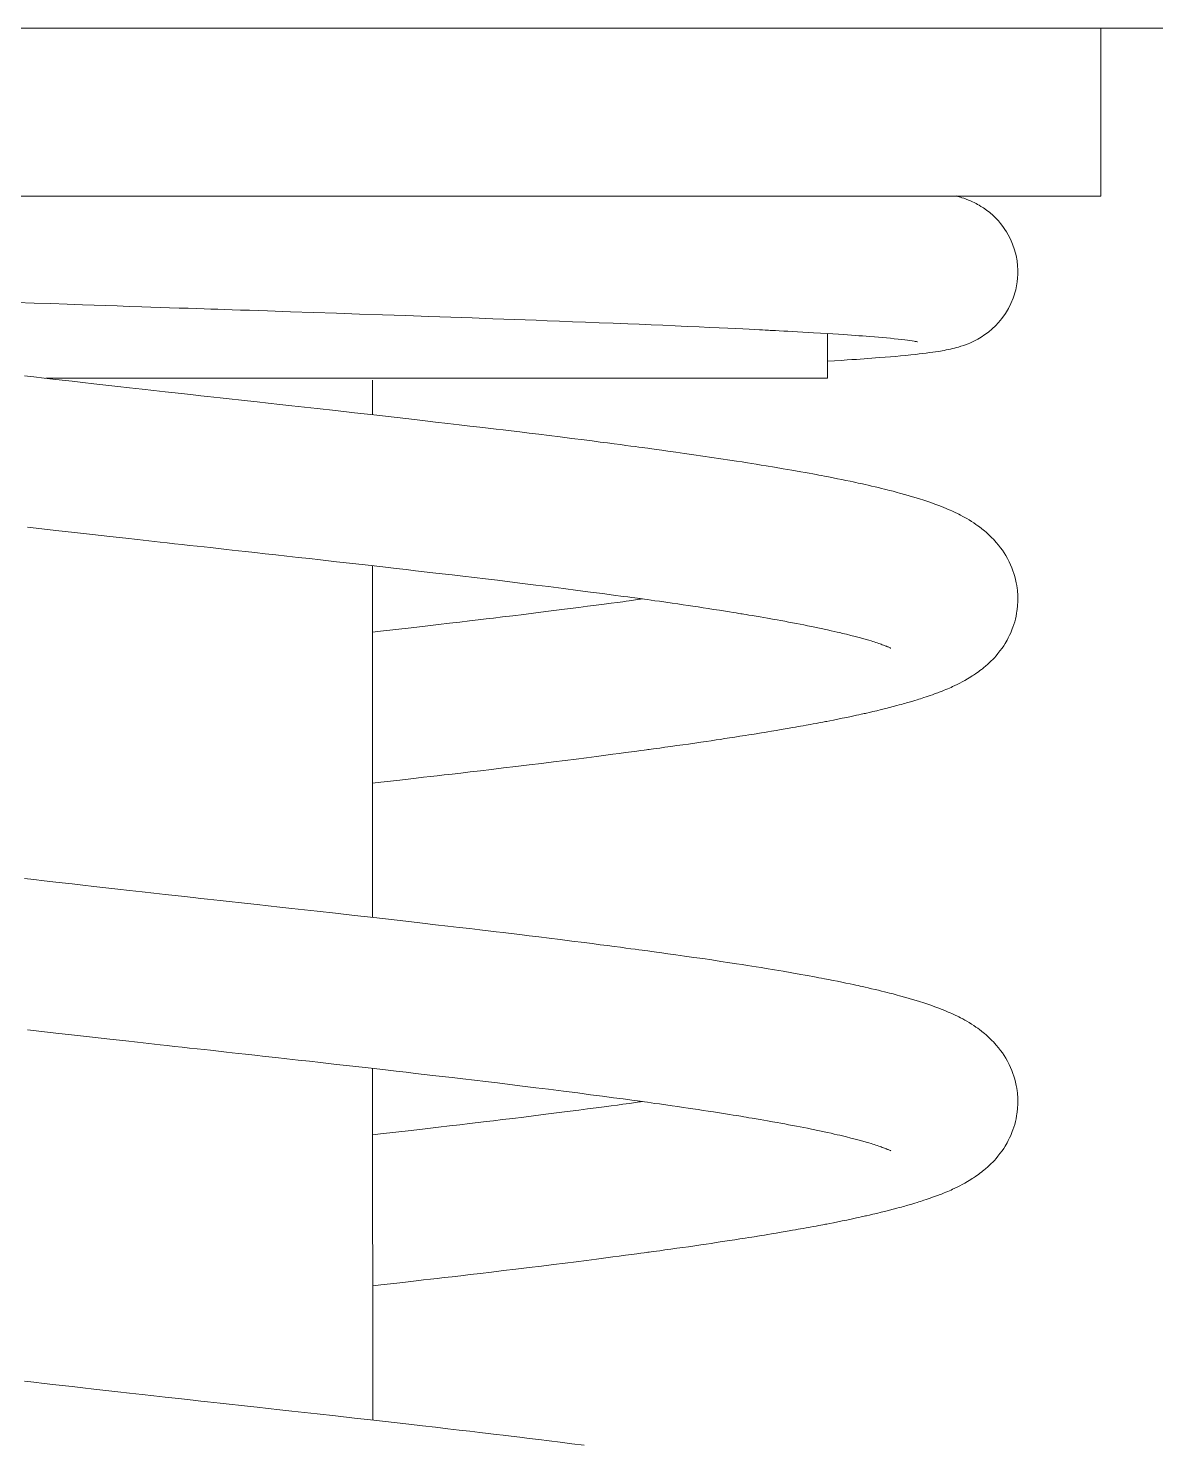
# Model space of a CAD drawing. Extents: x 83.6 to 158.5, y 132.1 to 157.1.
# Drawn here: x 144.282 to 145.829, y 139.745 to 141.688 of the extents above; entities that cross this region are included whole.
import ezdxf

# ---------------------------------------------------------------- set-up
doc = ezdxf.new("R2010")
doc.units = 0
doc.header["$LTSCALE"] = 0.5
doc.header["$MEASUREMENT"] = 0
doc.layers.add('AM_5', color=3, linetype='CONTINUOUS', lineweight=15)

msp = doc.modelspace()

# ---------------------------------------------------------------- linework, layer by layer
at = {"layer": 'AM_5', "color": 0, "ltscale": 0.75}
for p, q in [((149.40404, 141.68788), (142.03604, 141.68788)), ((149.40404, 141.68788), (142.03604, 141.68788)), ((145.75362, 141.68788), (143.25362, 141.68788)), ((145.75362, 141.45788), (145.75362, 141.68788)), ((145.75362, 141.45788), (143.25362, 141.45788)), ((143.45209, 141.45788), (145.55516, 141.45788)), ((143.62862, 141.45788), (145.37862, 141.45788)), ((145.37862, 141.26914), (145.37862, 141.20788)), ((145.37862, 141.20788), (144.30641, 141.20788))]:
    msp.add_line(p, q, dxfattribs=at)
at = {"layer": 'AM_5', "color": 0, "ltscale": 0.75, "flags": 128}
for points in [[(145.55516, 141.45789), (145.55715, 141.45735), (145.55924, 141.45674), (145.56114, 141.45617), (145.56298, 141.45558), (145.56549, 141.45473), (145.56851, 141.45365), (145.57169, 141.4524), (145.57462, 141.45117), (145.57731, 141.44996), (145.57979, 141.44877), (145.58237, 141.44745), (145.5843, 141.44641), (145.58635, 141.44525), (145.58902, 141.44365), (145.59244, 141.44146), (145.59648, 141.43862), (145.60101, 141.4351), (145.60553, 141.43116), (145.60949, 141.42733), (145.61295, 141.42363), (145.61596, 141.4201), (145.61917, 141.41596), (145.62186, 141.41213), (145.62411, 141.40862), (145.62632, 141.40485), (145.62942, 141.39883), (145.63245, 141.39183), (145.63514, 141.38403), (145.63719, 141.37614), (145.6385, 141.36892), (145.63926, 141.36213), (145.63955, 141.35666), (145.63953, 141.35059), (145.63921, 141.34503), (145.63865, 141.33993), (145.63662, 141.32915), (145.63323, 141.31798), (145.63016, 141.3105), (145.62657, 141.30337), (145.62267, 141.29685), (145.61782, 141.29001), (145.61314, 141.28434), (145.60891, 141.27983), (145.6044, 141.27557), (145.59929, 141.27127), (145.59452, 141.26772), (145.58935, 141.2643), (145.58451, 141.26146), (145.58024, 141.25921), (145.57662, 141.25748), (145.57373, 141.2562), (145.57132, 141.2552), (145.56881, 141.25422), (145.56555, 141.25304), (145.56154, 141.25172), (145.55801, 141.25065), (145.55522, 141.24988), (145.55257, 141.24919), (145.55002, 141.24857), (145.5473, 141.24794), (145.54442, 141.24732), (145.54138, 141.2467), (145.53843, 141.24614), (145.53575, 141.24565), (145.53333, 141.24524), (145.53008, 141.2447), (145.52662, 141.24417), (145.52284, 141.24361), (145.5186, 141.24302), (145.51392, 141.2424), (145.50915, 141.24181), (145.50435, 141.24124), (145.49945, 141.24069), (145.49273, 141.23998), (145.48565, 141.23926), (145.47855, 141.23859), (145.47165, 141.23796), (145.46482, 141.23737), (145.45759, 141.23677), (145.44989, 141.23615), (145.44448, 141.23573), (145.43912, 141.23533), (145.43383, 141.23494), (145.42861, 141.23457), (145.42347, 141.23421), (145.41807, 141.23384), (145.41205, 141.23344), (145.4054, 141.23301), (145.39713, 141.23248), (145.38793, 141.23191), (145.37862, 141.23135)], [(145.50208, 141.25793), (145.50209, 141.25793), (145.50197, 141.25795), (145.50173, 141.258), (145.50136, 141.25807), (145.5007, 141.2582), (145.49988, 141.25835), (145.49882, 141.25853), (145.49743, 141.25876), (145.49465, 141.25918), (145.49158, 141.25962), (145.48831, 141.26006), (145.48451, 141.26053), (145.4801, 141.26105), (145.47523, 141.26159), (145.47016, 141.26212), (145.46481, 141.26266), (145.45943, 141.26317), (145.4541, 141.26365), (145.44863, 141.26413), (145.44276, 141.26463), (145.43648, 141.26513), (145.4314, 141.26553), (145.42634, 141.26592), (145.42131, 141.26629), (145.41632, 141.26665), (145.41137, 141.267), (145.40603, 141.26736), (145.40005, 141.26776), (145.39341, 141.2682), (145.38603, 141.26867), (145.37789, 141.26918), (145.36893, 141.26973), (145.3591, 141.27032), (145.35218, 141.27073), (145.34484, 141.27115), (145.33742, 141.27157), (145.33051, 141.27196), (145.32415, 141.27231), (145.31839, 141.27262), (145.3123, 141.27295), (145.30714, 141.27323), (145.30295, 141.27345), (145.29975, 141.27362), (145.29757, 141.27373), (145.29554, 141.27384), (145.29284, 141.27398), (145.28943, 141.27416), (145.28538, 141.27436), (145.2787, 141.2747), (145.27104, 141.27509), (145.26238, 141.27552), (145.25266, 141.276), (145.24186, 141.27652), (145.22993, 141.27709), (145.21683, 141.2777), (145.20252, 141.27835), (145.1862, 141.27908), (145.16943, 141.27982), (145.15284, 141.28054), (145.13644, 141.28123), (145.12029, 141.2819), (145.10439, 141.28255), (145.08459, 141.28334), (145.06532, 141.28409), (145.04663, 141.28481), (145.02853, 141.28549), (145.011, 141.28615), (144.99408, 141.28678), (144.9787, 141.28735), (144.96393, 141.2879), (144.94936, 141.28843), (144.93449, 141.28898), (144.91932, 141.28953), (144.89098, 141.29055), (144.86167, 141.2916), (144.83143, 141.29268), (144.80026, 141.29377), (144.76829, 141.29489), (144.73645, 141.29599), (144.70502, 141.29706), (144.67325, 141.29814), (144.64197, 141.2992), (144.61051, 141.30025), (144.59806, 141.30066), (144.58556, 141.30107), (144.5733, 141.30148), (144.56199, 141.30185), (144.55166, 141.30219), (144.54204, 141.3025), (144.53279, 141.3028), (144.52334, 141.30311), (144.51294, 141.30346), (144.50156, 141.30383), (144.4892, 141.30424), (144.47613, 141.30468), (144.46302, 141.30511), (144.45023, 141.30554), (144.43776, 141.30596), (144.4205, 141.30654), (144.40391, 141.3071), (144.38799, 141.30764), (144.37253, 141.30817), (144.35657, 141.30872), (144.33537, 141.30945), (144.31322, 141.31021), (144.29015, 141.31102), (144.26618, 141.31186)], [(144.27711, 141.21124), (144.28995, 141.20977), (144.30408, 141.20814), (144.31609, 141.20677), (144.3289, 141.2053), (144.34254, 141.20375), (144.35699, 141.20211), (144.37226, 141.20038), (144.38836, 141.19856), (144.40505, 141.19667), (144.42109, 141.19487), (144.43842, 141.19293), (144.45465, 141.19111), (144.46977, 141.18943), (144.48378, 141.18787), (144.49667, 141.18644), (144.50844, 141.18514), (144.5191, 141.18396), (144.52817, 141.18296), (144.53663, 141.18203), (144.54524, 141.18108), (144.55364, 141.18016), (144.56186, 141.17925), (144.57068, 141.17828), (144.58284, 141.17694), (144.59635, 141.17544), (144.61122, 141.17379), (144.62723, 141.17201), (144.64381, 141.17017), (144.66091, 141.16826), (144.67852, 141.16629), (144.70354, 141.16348), (144.72946, 141.16056), (144.75626, 141.15753), (144.78387, 141.15439), (144.80401, 141.15209), (144.82305, 141.14991), (144.84096, 141.14786), (144.85774, 141.14593), (144.87344, 141.14411), (144.88807, 141.1424), (144.90164, 141.1408), (144.91316, 141.13944), (144.9238, 141.13818), (144.93377, 141.13698), (144.94452, 141.13569), (144.95633, 141.13426), (144.9692, 141.13269), (144.98249, 141.13106), (144.99669, 141.12931), (145.01179, 141.12743), (145.02774, 141.12542), (145.04453, 141.12329), (145.05591, 141.12184), (145.06681, 141.12043), (145.07685, 141.11913), (145.08604, 141.11793), (145.09441, 141.11684), (145.10197, 141.11584), (145.10872, 141.11495), (145.11469, 141.11416), (145.11988, 141.11346), (145.12431, 141.11287), (145.12798, 141.11238), (145.13183, 141.11186), (145.13738, 141.11111), (145.14403, 141.11021), (145.15143, 141.10919), (145.15938, 141.1081), (145.1705, 141.10655), (145.18247, 141.10485), (145.19498, 141.10306), (145.20745, 141.10125), (145.21986, 141.09941), (145.23221, 141.09756), (145.24448, 141.09569), (145.25352, 141.09429), (145.26157, 141.09304), (145.26866, 141.09192), (145.27482, 141.09093), (145.28084, 141.08997), (145.28736, 141.08891), (145.29436, 141.08776), (145.30583, 141.08585), (145.3175, 141.08388), (145.32948, 141.08181), (145.34197, 141.0796), (145.34774, 141.07857), (145.35345, 141.07754), (145.35856, 141.0766), (145.36301, 141.07578), (145.36682, 141.07507), (145.37045, 141.07438), (145.37458, 141.0736), (145.38002, 141.07255), (145.38607, 141.07137), (145.39217, 141.07015), (145.39809, 141.06896), (145.40385, 141.06777), (145.40945, 141.0666), (145.41355, 141.06573), (145.41726, 141.06493), (145.42058, 141.06421), (145.42352, 141.06357), (145.42652, 141.0629), (145.42996, 141.06213), (145.4342, 141.06117), (145.43892, 141.06008), (145.44378, 141.05894), (145.44835, 141.05785), (145.45265, 141.05681), (145.45667, 141.05582), (145.46041, 141.05488), (145.46344, 141.05411), (145.4661, 141.05343), (145.46852, 141.0528), (145.47116, 141.0521), (145.47409, 141.05132), (145.47725, 141.05047), (145.48604, 141.04802), (145.4949, 141.04545), (145.50354, 141.04281), (145.51193, 141.04012), (145.51475, 141.03918), (145.5174, 141.03828), (145.52021, 141.0373), (145.52345, 141.03616), (145.52711, 141.03483), (145.53, 141.03374), (145.53243, 141.03281), (145.53443, 141.03203), (145.536, 141.03141), (145.53735, 141.03087), (145.53882, 141.03027), (145.54039, 141.02962), (145.5421, 141.0289), (145.5442, 141.02801), (145.54673, 141.0269), (145.54897, 141.0259), (145.55105, 141.02494), (145.55289, 141.02409), (145.55447, 141.02333), (145.55586, 141.02265), (145.55849, 141.02135), (145.56115, 141.01999), (145.56397, 141.0185), (145.56688, 141.01691), (145.56964, 141.01534), (145.57262, 141.01358), (145.57587, 141.01158), (145.57913, 141.00949), (145.58206, 141.00751), (145.58464, 141.00569), (145.58678, 141.00414), (145.58782, 141.00336), (145.58886, 141.00257), (145.59024, 141.0015), (145.59196, 141.00012), (145.59401, 140.99844), (145.59608, 140.99668), (145.59785, 140.99512), (145.59947, 140.99363), (145.60081, 140.99238), (145.60231, 140.99093), (145.60412, 140.98913), (145.6062, 140.98696), (145.61006, 140.98269), (145.61322, 140.97889), (145.61586, 140.97547), (145.61839, 140.97195), (145.62083, 140.96828), (145.62296, 140.96485), (145.62531, 140.96072), (145.62766, 140.95619), (145.62968, 140.95185), (145.6314, 140.94773), (145.63287, 140.94384), (145.63411, 140.94016), (145.63535, 140.93604), (145.63646, 140.93172), (145.6374, 140.92743), (145.6381, 140.92354), (145.63862, 140.91995), (145.63894, 140.9173), (145.63918, 140.91478), (145.63939, 140.91192), (145.63954, 140.90841), (145.63958, 140.90434), (145.63948, 140.90024), (145.63934, 140.89772), (145.63919, 140.8956), (145.63902, 140.89383), (145.63888, 140.89242), (145.6387, 140.89092), (145.63839, 140.88861), (145.6379, 140.88558), (145.63717, 140.88176), (145.63624, 140.87768), (145.63527, 140.874), (145.63405, 140.86993), (145.63291, 140.86658), (145.63196, 140.864), (145.63103, 140.86164), (145.62982, 140.85878), (145.62828, 140.85541), (145.62653, 140.85188), (145.62489, 140.84881), (145.62342, 140.84624), (145.622, 140.84387), (145.62018, 140.84101), (145.61788, 140.83763), (145.61511, 140.83384), (145.6123, 140.83028), (145.60972, 140.82721), (145.60739, 140.82461), (145.60515, 140.82223), (145.60303, 140.82008), (145.60085, 140.81796), (145.59829, 140.81558), (145.59544, 140.81308), (145.59303, 140.81104), (145.59118, 140.80954), (145.58961, 140.80831), (145.58768, 140.80684), (145.58545, 140.80519), (145.58338, 140.80371), (145.58159, 140.80247), (145.5801, 140.80146), (145.57888, 140.80065), (145.57713, 140.79952), (145.57518, 140.79828), (145.573, 140.79695), (145.57045, 140.79543), (145.56698, 140.79345), (145.56343, 140.79151), (145.55987, 140.78965), (145.55632, 140.78787), (145.553, 140.78627), (145.55011, 140.78492), (145.54791, 140.78393), (145.54583, 140.783), (145.5435, 140.78199), (145.54065, 140.78079), (145.53858, 140.77993), (145.53651, 140.77909), (145.53469, 140.77837), (145.53313, 140.77776), (145.53184, 140.77726), (145.52992, 140.77653), (145.52781, 140.77573), (145.52545, 140.77487), (145.52274, 140.77389), (145.5195, 140.77275), (145.51679, 140.77182), (145.51378, 140.7708), (145.51084, 140.76983), (145.50824, 140.76898), (145.50599, 140.76826), (145.50396, 140.76762), (145.50172, 140.76692), (145.49829, 140.76587), (145.4944, 140.7647), (145.4905, 140.76356), (145.48704, 140.76256), (145.48461, 140.76187), (145.4824, 140.76125), (145.47989, 140.76056), (145.47694, 140.75975), (145.47355, 140.75883), (145.4686, 140.75753), (145.46356, 140.75622), (145.45849, 140.75494), (145.45199, 140.75333), (145.44609, 140.75191), (145.44085, 140.75067), (145.43622, 140.74959), (145.43219, 140.74867), (145.43045, 140.74828), (145.42885, 140.74792), (145.42696, 140.74749), (145.42456, 140.74696), (145.42165, 140.74632), (145.41821, 140.74557), (145.4146, 140.74479), (145.41098, 140.74402), (145.40486, 140.74274), (145.39875, 140.74148), (145.39265, 140.74024), (145.38681, 140.73908), (145.3818, 140.7381), (145.37767, 140.73729), (145.37565, 140.73691), (145.37395, 140.73658), (145.37202, 140.73621), (145.36954, 140.73574), (145.36652, 140.73517), (145.36292, 140.7345), (145.35876, 140.73373), (145.35453, 140.73296), (145.34944, 140.73204), (145.34501, 140.73124), (145.34126, 140.73057), (145.33813, 140.73001), (145.33465, 140.7294), (145.33047, 140.72867), (145.32588, 140.72787), (145.32065, 140.72696), (145.31476, 140.72596), (145.30818, 140.72484), (145.30152, 140.72373), (145.29645, 140.72289), (145.292, 140.72215), (145.28819, 140.72153), (145.28502, 140.72101), (145.28251, 140.72061), (145.28063, 140.7203), (145.27809, 140.71989), (145.27472, 140.71935), (145.27053, 140.71868), (145.26549, 140.71788), (145.25841, 140.71677), (145.25118, 140.71564), (145.24427, 140.71458), (145.23769, 140.71357), (145.23146, 140.71263), (145.22557, 140.71174), (145.21898, 140.71076), (145.21223, 140.70976), (145.20476, 140.70866), (145.19657, 140.70747), (145.18763, 140.70618), (145.18008, 140.70511), (145.17205, 140.70397), (145.16354, 140.70278), (145.15544, 140.70166), (145.14844, 140.70069), (145.14388, 140.70007), (145.13997, 140.69954), (145.13671, 140.6991), (145.1341, 140.69874), (145.13215, 140.69848), (145.1304, 140.69825), (145.12685, 140.69777), (145.12231, 140.69716), (145.11676, 140.69642), (145.10969, 140.69548), (145.10155, 140.6944), (145.09291, 140.69327), (145.08383, 140.69208), (145.07431, 140.69084), (145.06151, 140.68918), (145.04797, 140.68745), (145.03366, 140.68563), (145.01859, 140.68372), (145.00273, 140.68174), (144.98609, 140.67968), (144.96916, 140.6776), (144.95106, 140.6754), (144.9339, 140.67333), (144.91772, 140.6714), (144.90253, 140.6696), (144.88836, 140.66793), (144.87546, 140.66643), (144.86357, 140.66505), (144.85272, 140.66379), (144.8429, 140.66267), (144.83387, 140.66163), (144.82453, 140.66056), (144.81441, 140.6594), (144.8035, 140.65815), (144.79179, 140.65681), (144.77928, 140.65539), (144.76596, 140.65388), (144.7545, 140.65258)], [(145.46552, 140.83754), (145.46552, 140.83754), (145.46517, 140.83772), (145.46483, 140.8379), (145.46434, 140.83813), (145.46366, 140.83846), (145.46274, 140.83887), (145.46162, 140.83936), (145.46086, 140.83968), (145.46006, 140.84001), (145.45929, 140.84033), (145.45857, 140.84061), (145.4578, 140.84091), (145.4568, 140.8413), (145.4553, 140.84186), (145.45371, 140.84244), (145.45218, 140.84299), (145.45071, 140.8435), (145.44872, 140.84418), (145.44671, 140.84486), (145.44464, 140.84554), (145.44263, 140.84618), (145.44082, 140.84675), (145.43822, 140.84755), (145.4351, 140.84849), (145.43143, 140.84957), (145.42711, 140.8508), (145.42205, 140.8522), (145.41641, 140.8537), (145.41048, 140.85524), (145.40468, 140.85669), (145.39928, 140.858), (145.39526, 140.85896), (145.39154, 140.85983), (145.38778, 140.86069), (145.38342, 140.86168), (145.3784, 140.86279), (145.36763, 140.86512), (145.35672, 140.86738), (145.35103, 140.86853), (145.34584, 140.86956), (145.34112, 140.87048), (145.33616, 140.87143), (145.33065, 140.87248), (145.32496, 140.87354), (145.31975, 140.87451), (145.31469, 140.87543), (145.30939, 140.87639), (145.30323, 140.8775), (145.29616, 140.87875), (145.29127, 140.8796), (145.286, 140.88051), (145.28042, 140.88147), (145.27527, 140.88235), (145.2708, 140.8831), (145.26702, 140.88373), (145.26395, 140.88424), (145.2616, 140.88463), (145.25946, 140.88498), (145.25669, 140.88544), (145.25322, 140.88601), (145.24905, 140.88668), (145.24417, 140.88747), (145.23877, 140.88834), (145.23031, 140.88968), (145.22235, 140.89092), (145.21489, 140.89208), (145.20797, 140.89314), (145.20129, 140.89415), (145.19389, 140.89526), (145.18751, 140.89621), (145.18062, 140.89723), (145.17321, 140.89831), (145.16527, 140.89946), (145.15679, 140.90068), (145.14792, 140.90194), (145.14184, 140.90279), (145.13643, 140.90355), (145.13169, 140.90421), (145.12764, 140.90477), (145.12429, 140.90523), (145.12165, 140.90559), (145.11971, 140.90585), (145.11789, 140.9061), (145.11434, 140.90659), (145.1099, 140.90719), (145.10458, 140.90791), (145.09835, 140.90875), (145.0848, 140.91056), (145.06989, 140.91254), (145.05358, 140.91468), (145.03582, 140.91699), (145.01658, 140.91945), (144.99581, 140.92208), (144.97841, 140.92426), (144.96028, 140.92651), (144.94265, 140.92867), (144.92572, 140.93073), (144.90953, 140.93267), (144.89411, 140.93451), (144.87848, 140.93636), (144.86377, 140.93809), (144.85001, 140.93969), (144.83719, 140.94117), (144.82531, 140.94254), (144.81339, 140.94392), (144.8006, 140.94539), (144.78692, 140.94696), (144.76846, 140.94907), (144.74858, 140.95134), (144.72726, 140.95376), (144.70517, 140.95626), (144.68325, 140.95873), (144.66773, 140.96048), (144.65233, 140.9622), (144.63704, 140.96391), (144.62188, 140.9656), (144.60692, 140.96727), (144.59288, 140.96882), (144.57998, 140.97025), (144.57064, 140.97128), (144.56202, 140.97223), (144.55415, 140.9731), (144.54694, 140.97389), (144.5393, 140.97473), (144.53193, 140.97554), (144.52325, 140.9765), (144.51381, 140.97754), (144.50349, 140.97868), (144.4932, 140.97982), (144.483, 140.98095), (144.4729, 140.98207), (144.46289, 140.98319), (144.44735, 140.98492), (144.432, 140.98663), (144.41614, 140.9884), (144.39385, 140.99091), (144.37038, 140.99355), (144.34577, 140.99633), (144.32005, 140.99925), (144.30068, 141.00145), (144.28106, 141.00369)], [(144.75445, 140.85963), (144.76527, 140.86086), (144.78634, 140.86327), (144.80722, 140.86567), (144.82669, 140.86791), (144.84474, 140.87), (144.86008, 140.87178), (144.87429, 140.87345), (144.8874, 140.87499), (144.89941, 140.87642), (144.91033, 140.87772), (144.92019, 140.87891), (144.93292, 140.88045), (144.94688, 140.88215), (144.96203, 140.88401), (144.97834, 140.88603), (144.99575, 140.88821), (145.01423, 140.89055), (145.02558, 140.892), (145.03728, 140.8935), (145.04929, 140.89506), (145.06126, 140.89662), (145.07211, 140.89805), (145.08177, 140.89933), (145.09027, 140.90047), (145.09763, 140.90145), (145.1022, 140.90207), (145.10622, 140.90261), (145.10968, 140.90308), (145.11259, 140.90348), (145.11501, 140.90381), (145.11794, 140.90421), (145.12178, 140.90473), (145.12484, 140.90515)], [(144.27711, 140.52179), (144.28995, 140.52031), (144.30408, 140.51869), (144.31609, 140.51731), (144.3289, 140.51585), (144.34254, 140.5143), (144.35699, 140.51265), (144.37226, 140.51092), (144.38836, 140.5091), (144.40505, 140.50722), (144.42109, 140.50542), (144.43842, 140.50347), (144.45465, 140.50166), (144.46977, 140.49997), (144.48378, 140.49841), (144.49667, 140.49698), (144.50844, 140.49568), (144.5191, 140.4945), (144.52817, 140.4935), (144.53663, 140.49257), (144.54524, 140.49162), (144.55364, 140.4907), (144.56186, 140.4898), (144.57068, 140.48882), (144.58284, 140.48748), (144.59635, 140.48599), (144.61122, 140.48434), (144.62723, 140.48256), (144.64381, 140.48071), (144.66091, 140.4788), (144.67852, 140.47683), (144.70354, 140.47402), (144.72946, 140.4711), (144.75626, 140.46807), (144.78387, 140.46493), (144.80401, 140.46264), (144.82305, 140.46046), (144.84096, 140.4584), (144.85774, 140.45647), (144.87344, 140.45465), (144.88807, 140.45295), (144.90164, 140.45135), (144.91316, 140.44999), (144.9238, 140.44872), (144.93377, 140.44753), (144.94452, 140.44624), (144.95633, 140.44481), (144.9692, 140.44324), (144.98249, 140.44161), (144.99669, 140.43985), (145.01179, 140.43797), (145.02774, 140.43597), (145.04453, 140.43384), (145.05591, 140.43238), (145.06681, 140.43098), (145.07685, 140.42968), (145.08604, 140.42848), (145.09441, 140.42738), (145.10197, 140.42639), (145.10872, 140.42549), (145.11469, 140.4247), (145.11988, 140.42401), (145.12431, 140.42342), (145.12798, 140.42292), (145.13183, 140.42241), (145.13738, 140.42166), (145.14403, 140.42075), (145.15143, 140.41974), (145.15938, 140.41864), (145.1705, 140.41709), (145.18247, 140.4154), (145.19498, 140.41361), (145.20745, 140.41179), (145.21986, 140.40996), (145.23221, 140.40811), (145.24448, 140.40624), (145.25352, 140.40484), (145.26157, 140.40358), (145.26866, 140.40246), (145.27482, 140.40148), (145.28084, 140.40051), (145.28736, 140.39945), (145.29436, 140.3983), (145.30583, 140.3964), (145.3175, 140.39442), (145.32948, 140.39235), (145.34197, 140.39015), (145.34774, 140.38912), (145.35345, 140.38808), (145.35856, 140.38715), (145.36301, 140.38633), (145.36682, 140.38561), (145.37045, 140.38493), (145.37458, 140.38414), (145.38002, 140.3831), (145.38607, 140.38191), (145.39217, 140.3807), (145.39809, 140.3795), (145.40385, 140.37832), (145.40945, 140.37715), (145.41355, 140.37628), (145.41726, 140.37548), (145.42058, 140.37476), (145.42352, 140.37411), (145.42652, 140.37345), (145.42996, 140.37268), (145.4342, 140.37172), (145.43892, 140.37063), (145.44378, 140.36949), (145.44835, 140.3684), (145.45265, 140.36736), (145.45667, 140.36636), (145.46041, 140.36543), (145.46344, 140.36466), (145.4661, 140.36397), (145.46852, 140.36334), (145.47116, 140.36265), (145.47409, 140.36187), (145.47725, 140.36101), (145.48604, 140.35857), (145.4949, 140.35599), (145.50354, 140.35335), (145.51193, 140.35066), (145.51475, 140.34972), (145.5174, 140.34882), (145.52021, 140.34785), (145.52345, 140.3467), (145.52711, 140.34537), (145.53, 140.34429), (145.53243, 140.34336), (145.53443, 140.34258), (145.536, 140.34196), (145.53735, 140.34141), (145.53882, 140.34082), (145.54039, 140.34017), (145.5421, 140.33945), (145.5442, 140.33855), (145.54673, 140.33745), (145.54897, 140.33644), (145.55105, 140.33549), (145.55289, 140.33463), (145.55447, 140.33387), (145.55586, 140.3332), (145.55849, 140.3319), (145.56115, 140.33054), (145.56397, 140.32905), (145.56688, 140.32745), (145.56964, 140.32589), (145.57262, 140.32413), (145.57587, 140.32213), (145.57913, 140.32003), (145.58206, 140.31805), (145.58464, 140.31624), (145.58678, 140.31468), (145.58782, 140.3139), (145.58886, 140.31311), (145.59024, 140.31204), (145.59196, 140.31067), (145.59401, 140.30899), (145.59608, 140.30722), (145.59785, 140.30566), (145.59947, 140.30418), (145.60081, 140.30293), (145.60231, 140.30148), (145.60412, 140.29967), (145.6062, 140.29751), (145.61006, 140.29324), (145.61322, 140.28943), (145.61586, 140.28601), (145.61839, 140.2825), (145.62083, 140.27883), (145.62296, 140.2754), (145.62531, 140.27127), (145.62766, 140.26673), (145.62968, 140.26239), (145.6314, 140.25828), (145.63287, 140.25438), (145.63411, 140.2507), (145.63535, 140.24659), (145.63646, 140.24227), (145.6374, 140.23797), (145.6381, 140.23408), (145.63862, 140.2305), (145.63894, 140.22785), (145.63918, 140.22533), (145.63939, 140.22246), (145.63954, 140.21896), (145.63958, 140.21488), (145.63948, 140.21079), (145.63934, 140.20826), (145.63919, 140.20615), (145.63902, 140.20437), (145.63888, 140.20296), (145.6387, 140.20146), (145.63839, 140.19916), (145.6379, 140.19613), (145.63717, 140.19231), (145.63624, 140.18822), (145.63527, 140.18454), (145.63405, 140.18047), (145.63291, 140.17712), (145.63196, 140.17454), (145.63103, 140.17218), (145.62982, 140.16933), (145.62828, 140.16596), (145.62653, 140.16242), (145.62489, 140.15936), (145.62342, 140.15678), (145.622, 140.15441), (145.62018, 140.15155), (145.61788, 140.14817), (145.61511, 140.14438), (145.6123, 140.14082), (145.60972, 140.13776), (145.60739, 140.13516), (145.60515, 140.13278), (145.60303, 140.13062), (145.60085, 140.12851), (145.59829, 140.12613), (145.59544, 140.12362), (145.59303, 140.12159), (145.59118, 140.12009), (145.58961, 140.11885), (145.58768, 140.11738), (145.58545, 140.11573), (145.58338, 140.11425), (145.58159, 140.11301), (145.5801, 140.11201), (145.57888, 140.1112), (145.57713, 140.11006), (145.57518, 140.10883), (145.573, 140.10749), (145.57045, 140.10598), (145.56698, 140.104), (145.56343, 140.10206), (145.55987, 140.10019), (145.55632, 140.09842), (145.553, 140.09681), (145.55011, 140.09547), (145.54791, 140.09447), (145.54583, 140.09355), (145.5435, 140.09254), (145.54065, 140.09133), (145.53858, 140.09048), (145.53651, 140.08964), (145.53469, 140.08892), (145.53313, 140.0883), (145.53184, 140.08781), (145.52992, 140.08707), (145.52781, 140.08628), (145.52545, 140.08541), (145.52274, 140.08443), (145.5195, 140.08329), (145.51679, 140.08236), (145.51378, 140.08134), (145.51084, 140.08037), (145.50824, 140.07953), (145.50599, 140.07881), (145.50396, 140.07817), (145.50172, 140.07747), (145.49829, 140.07642), (145.4944, 140.07525), (145.4905, 140.0741), (145.48704, 140.07311), (145.48461, 140.07242), (145.4824, 140.0718), (145.47989, 140.0711), (145.47694, 140.07029), (145.47355, 140.06938), (145.4686, 140.06807), (145.46356, 140.06677), (145.45849, 140.06548), (145.45199, 140.06388), (145.44609, 140.06245), (145.44085, 140.06121), (145.43622, 140.06014), (145.43219, 140.05922), (145.43045, 140.05882), (145.42885, 140.05846), (145.42696, 140.05804), (145.42456, 140.05751), (145.42165, 140.05687), (145.41821, 140.05612), (145.4146, 140.05534), (145.41098, 140.05457), (145.40486, 140.05328), (145.39875, 140.05202), (145.39265, 140.05079), (145.38681, 140.04962), (145.3818, 140.04864), (145.37767, 140.04784), (145.37565, 140.04745), (145.37395, 140.04713), (145.37202, 140.04676), (145.36954, 140.04629), (145.36652, 140.04572), (145.36292, 140.04505), (145.35876, 140.04428), (145.35453, 140.0435), (145.34944, 140.04258), (145.34501, 140.04178), (145.34126, 140.04111), (145.33813, 140.04056), (145.33465, 140.03994), (145.33047, 140.03921), (145.32588, 140.03841), (145.32065, 140.03751), (145.31476, 140.0365), (145.30818, 140.03539), (145.30152, 140.03427), (145.29645, 140.03343), (145.292, 140.0327), (145.28819, 140.03207), (145.28502, 140.03156), (145.28251, 140.03115), (145.28063, 140.03085), (145.27809, 140.03044), (145.27472, 140.0299), (145.27053, 140.02923), (145.26549, 140.02843), (145.25841, 140.02731), (145.25118, 140.02619), (145.24427, 140.02512), (145.23769, 140.02412), (145.23146, 140.02317), (145.22557, 140.02229), (145.21898, 140.0213), (145.21223, 140.0203), (145.20476, 140.01921), (145.19657, 140.01801), (145.18763, 140.01673), (145.18008, 140.01565), (145.17205, 140.01452), (145.16354, 140.01333), (145.15544, 140.0122), (145.14844, 140.01124), (145.14388, 140.01062), (145.13997, 140.01008), (145.13671, 140.00964), (145.1341, 140.00929), (145.13215, 140.00903), (145.1304, 140.00879), (145.12685, 140.00832), (145.12231, 140.00771), (145.11676, 140.00697), (145.10969, 140.00602), (145.10155, 140.00495), (145.09291, 140.00381), (145.08383, 140.00262), (145.07431, 140.00138), (145.06151, 139.99973), (145.04797, 139.99799), (145.03366, 139.99617), (145.01859, 139.99427), (145.00273, 139.99229), (144.98609, 139.99023), (144.96916, 139.98815), (144.95106, 139.98595), (144.9339, 139.98388), (144.91772, 139.98195), (144.90253, 139.98015), (144.88836, 139.97848), (144.87546, 139.97697), (144.86357, 139.97559), (144.85272, 139.97434), (144.8429, 139.97321), (144.83387, 139.97217), (144.82453, 139.9711), (144.81441, 139.96994), (144.8035, 139.9687), (144.79179, 139.96736), (144.77928, 139.96593), (144.76596, 139.96442), (144.75466, 139.96314)], [(145.46552, 140.14809), (145.46552, 140.14809), (145.46517, 140.14827), (145.46483, 140.14844), (145.46434, 140.14868), (145.46366, 140.149), (145.46274, 140.14942), (145.46162, 140.14991), (145.46086, 140.15023), (145.46006, 140.15056), (145.45929, 140.15087), (145.45857, 140.15116), (145.4578, 140.15146), (145.4568, 140.15184), (145.4553, 140.15241), (145.45371, 140.15299), (145.45218, 140.15354), (145.45071, 140.15405), (145.44872, 140.15473), (145.44671, 140.1554), (145.44464, 140.15608), (145.44263, 140.15673), (145.44082, 140.1573), (145.43822, 140.1581), (145.4351, 140.15904), (145.43143, 140.16012), (145.42711, 140.16135), (145.42205, 140.16274), (145.41641, 140.16425), (145.41048, 140.16578), (145.40468, 140.16723), (145.39928, 140.16855), (145.39526, 140.1695), (145.39154, 140.17037), (145.38778, 140.17124), (145.38342, 140.17223), (145.3784, 140.17334), (145.36763, 140.17566), (145.35672, 140.17792), (145.35103, 140.17907), (145.34584, 140.1801), (145.34112, 140.18102), (145.33616, 140.18198), (145.33065, 140.18302), (145.32496, 140.18409), (145.31975, 140.18505), (145.31469, 140.18598), (145.30939, 140.18694), (145.30323, 140.18804), (145.29616, 140.18929), (145.29127, 140.19015), (145.286, 140.19106), (145.28042, 140.19202), (145.27527, 140.19289), (145.2708, 140.19364), (145.26702, 140.19428), (145.26395, 140.19479), (145.2616, 140.19518), (145.25946, 140.19553), (145.25669, 140.19599), (145.25322, 140.19655), (145.24905, 140.19723), (145.24417, 140.19802), (145.23877, 140.19888), (145.23031, 140.20022), (145.22235, 140.20147), (145.21489, 140.20262), (145.20797, 140.20368), (145.20129, 140.2047), (145.19389, 140.20581), (145.18751, 140.20676), (145.18062, 140.20778), (145.17321, 140.20886), (145.16527, 140.21001), (145.15679, 140.21123), (145.14792, 140.21248), (145.14184, 140.21334), (145.13643, 140.21409), (145.13169, 140.21475), (145.12764, 140.21531), (145.12429, 140.21577), (145.12165, 140.21613), (145.11971, 140.2164), (145.11789, 140.21665), (145.11434, 140.21713), (145.1099, 140.21773), (145.10458, 140.21846), (145.09835, 140.2193), (145.0848, 140.22111), (145.06989, 140.22309), (145.05358, 140.22523), (145.03582, 140.22753), (145.01658, 140.23), (144.99581, 140.23263), (144.97841, 140.23481), (144.96028, 140.23705), (144.94265, 140.23922), (144.92572, 140.24127), (144.90953, 140.24322), (144.89411, 140.24506), (144.87848, 140.24691), (144.86377, 140.24863), (144.85001, 140.25023), (144.83719, 140.25172), (144.82531, 140.25309), (144.81339, 140.25446), (144.8006, 140.25594), (144.78692, 140.25751), (144.76846, 140.25962), (144.74858, 140.26189), (144.72726, 140.26431), (144.70517, 140.26681), (144.68325, 140.26928), (144.66773, 140.27102), (144.65233, 140.27275), (144.63704, 140.27446), (144.62188, 140.27615), (144.60692, 140.27781), (144.59288, 140.27937), (144.57998, 140.2808), (144.57064, 140.28183), (144.56202, 140.28278), (144.55415, 140.28364), (144.54694, 140.28444), (144.5393, 140.28528), (144.53193, 140.28609), (144.52325, 140.28705), (144.51381, 140.28809), (144.50349, 140.28923), (144.4932, 140.29037), (144.483, 140.2915), (144.4729, 140.29262), (144.46289, 140.29373), (144.44735, 140.29546), (144.432, 140.29718), (144.41614, 140.29895), (144.39385, 140.30145), (144.37038, 140.30409), (144.34577, 140.30687), (144.32005, 140.30979), (144.30068, 140.312), (144.28106, 140.31424)], [(144.75461, 140.17019), (144.76527, 140.17141), (144.78634, 140.17382), (144.80722, 140.17622), (144.82669, 140.17846), (144.84474, 140.18055), (144.86008, 140.18233), (144.87429, 140.18399), (144.8874, 140.18554), (144.89941, 140.18696), (144.91033, 140.18827), (144.92019, 140.18945), (144.93292, 140.19099), (144.94688, 140.19269), (144.96203, 140.19455), (144.97834, 140.19657), (144.99575, 140.19875), (145.01423, 140.20109), (145.02558, 140.20254), (145.03728, 140.20405), (145.04929, 140.2056), (145.06126, 140.20717), (145.07211, 140.2086), (145.08177, 140.20988), (145.09027, 140.21101), (145.09763, 140.212), (145.1022, 140.21262), (145.10622, 140.21316), (145.10968, 140.21363), (145.11259, 140.21402), (145.11501, 140.21435), (145.11794, 140.21475), (145.12178, 140.21527), (145.12484, 140.2157)], [(144.27711, 139.83233), (144.28995, 139.83086), (144.30408, 139.82924), (144.31609, 139.82786), (144.3289, 139.8264), (144.34254, 139.82484), (144.35699, 139.8232), (144.37226, 139.82147), (144.38836, 139.81965), (144.40505, 139.81777), (144.42109, 139.81596), (144.43842, 139.81402), (144.45465, 139.8122), (144.46977, 139.81052), (144.48378, 139.80896), (144.49667, 139.80753), (144.50844, 139.80623), (144.5191, 139.80505), (144.52817, 139.80405), (144.53663, 139.80312), (144.54524, 139.80217), (144.55364, 139.80125), (144.56186, 139.80034), (144.57068, 139.79937), (144.58284, 139.79803), (144.59635, 139.79653), (144.61122, 139.79488), (144.62723, 139.79311), (144.64381, 139.79126), (144.66091, 139.78935), (144.67852, 139.78738), (144.70354, 139.78457), (144.72946, 139.78165), (144.75626, 139.77862), (144.78387, 139.77548), (144.80401, 139.77318), (144.82305, 139.771), (144.84096, 139.76895), (144.85774, 139.76702), (144.87344, 139.7652), (144.88807, 139.76349), (144.90164, 139.7619), (144.91316, 139.76053), (144.9238, 139.75927), (144.93377, 139.75807), (144.94452, 139.75678), (144.95633, 139.75535), (144.9692, 139.75378), (144.98249, 139.75215), (144.99669, 139.7504), (145.01179, 139.74852), (145.02774, 139.74651), (145.04453, 139.74438)]]:
    msp.add_lwpolyline(points, dxfattribs=at)
at = {"layer": 'AM_5', "color": 0, "ltscale": 0.75}
for points in [[(144.75437, 141.20538), (144.75438, 141.15774)], [(144.75443, 140.95067), (144.75454, 140.46826)], [(144.75459, 140.2612), (144.75471, 139.77879)]]:
    msp.add_lwpolyline(points, dxfattribs=at)

doc.saveas('drawing.dxf')
